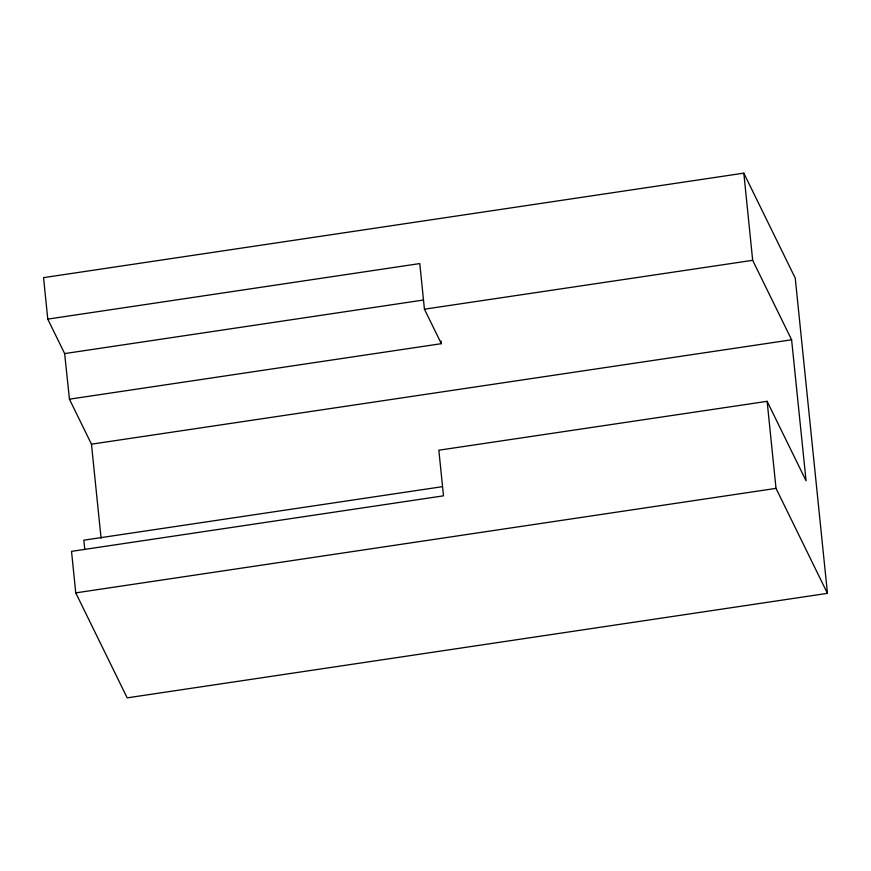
<?xml version="1.0" encoding="UTF-8"?>
<svg xmlns="http://www.w3.org/2000/svg" width="871" height="871" viewBox="0 0 871 871"><rect width="100%" height="100%" fill="white"/><g stroke="black" fill="none" stroke-linecap="round" stroke-linejoin="round"><path stroke-width="1.31" d="M743.823 173.144L752.675 260.32L791.608 339.788L806.056 480.792L767.133 401.324L438.842 450.209L443.502 495.828L71.531 551.354L75.755 592.879L127.177 697.856L827.45 593.358L795.245 278.121L743.823 173.144L43.55 277.642L47.763 319.113L64.65 353.593L69.44 399.179L91.466 444.177L101.069 538.18M47.763 319.113L419.778 263.575L424.438 309.194L441.336 343.675L69.44 399.179M64.65 353.593L423.241 300.06M424.438 309.194L752.675 260.32M91.466 444.177L791.608 339.788M442.305 486.682L83.834 540.183L84.781 549.579M75.755 592.879L776.017 488.37L827.45 593.358M767.133 401.324L776.017 488.37M441.053 340.997L441.336 343.675"/></g></svg>
